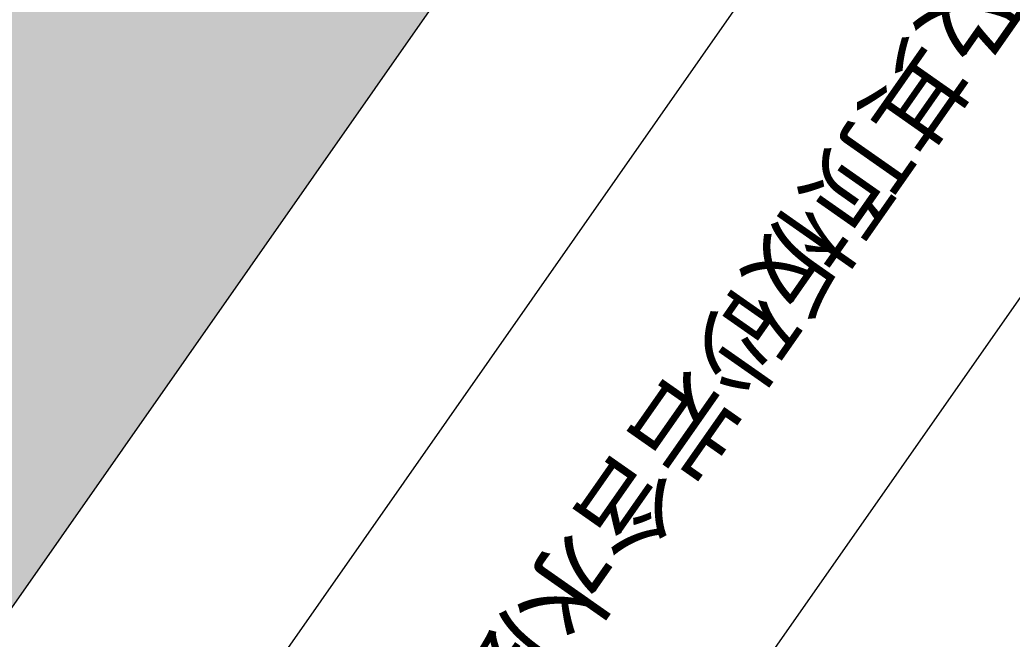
# Model space of a CAD drawing. Header units: inches. Extents: x 36473197 to 36486087, y 3899343 to 3911260.
# Drawn here: x 36473813.9 to 36473873.6, y 3905915.9 to 3905953.1 of the extents above; entities that cross this region are included whole.
import ezdxf

# ---------------------------------------------------------------- set-up
doc = ezdxf.new("R2010")
doc.units = ezdxf.units.IN
doc.header["$MEASUREMENT"] = 0
doc.layers.get('0').update_dxf_attribs({"lineweight": 0})
for name, color, linetype, lineweight in [('填充层段', 7, 'Continuous', 0), ('填充岩性', 7, 'Continuous', 0), ('综合柱状', 7, 'Continuous', 0)]:
    doc.layers.add(name, color=color, linetype=linetype, lineweight=lineweight)
doc.styles.add('@Batang', font='simfang.ttf')

msp = doc.modelspace()

# ---------------------------------------------------------------- hatches: boundary and pattern name
at = {"layer": '填充层段', "true_color": 0xdfd7ff}
msp.add_hatch(color=254, dxfattribs=at).paths.add_polyline_path([(36473940.798, 3906099.737), (36473903.936, 3906125.549), (36473872.343, 3906080.43), (36473820.72, 3906006.708), (36473769.097, 3905932.985), (36473805.958, 3905907.173), (36473857.582, 3905980.896), (36473909.205, 3906054.619)], flags=17)
at = {"layer": '填充岩性'}
msp.add_hatch(color=7, dxfattribs=at).paths.add_polyline_path([(36473775.788, 3905942.54), (36473812.649, 3905916.728), (36473840.635, 3905956.694), (36473803.773, 3905982.506)], flags=17)

# ---------------------------------------------------------------- linework, layer by layer
at = {"lineweight": 15}
for p, q in [((36474692.086, 3907146.501), (36473761.116, 3905816.983)), ((36473857.582, 3905980.896), (36473805.958, 3905907.173))]:
    msp.add_line(p, q, dxfattribs=at)
at = {"lineweight": 15, "flags": 128}
msp.add_lwpolyline([(36474728.284, 3907156.353), (36473780.775, 3905803.217)], dxfattribs=at)

# ---------------------------------------------------------------- texts
at = {"layer": '综合柱状', "style": '@Batang'}
msp.add_text('延安组煤层及其顶板砂岩含水层（Ⅺ）', height=4.42434, rotation=234.99908, dxfattribs=at).set_placement((36473888.45, 3905981.943))

doc.saveas('drawing.dxf')
